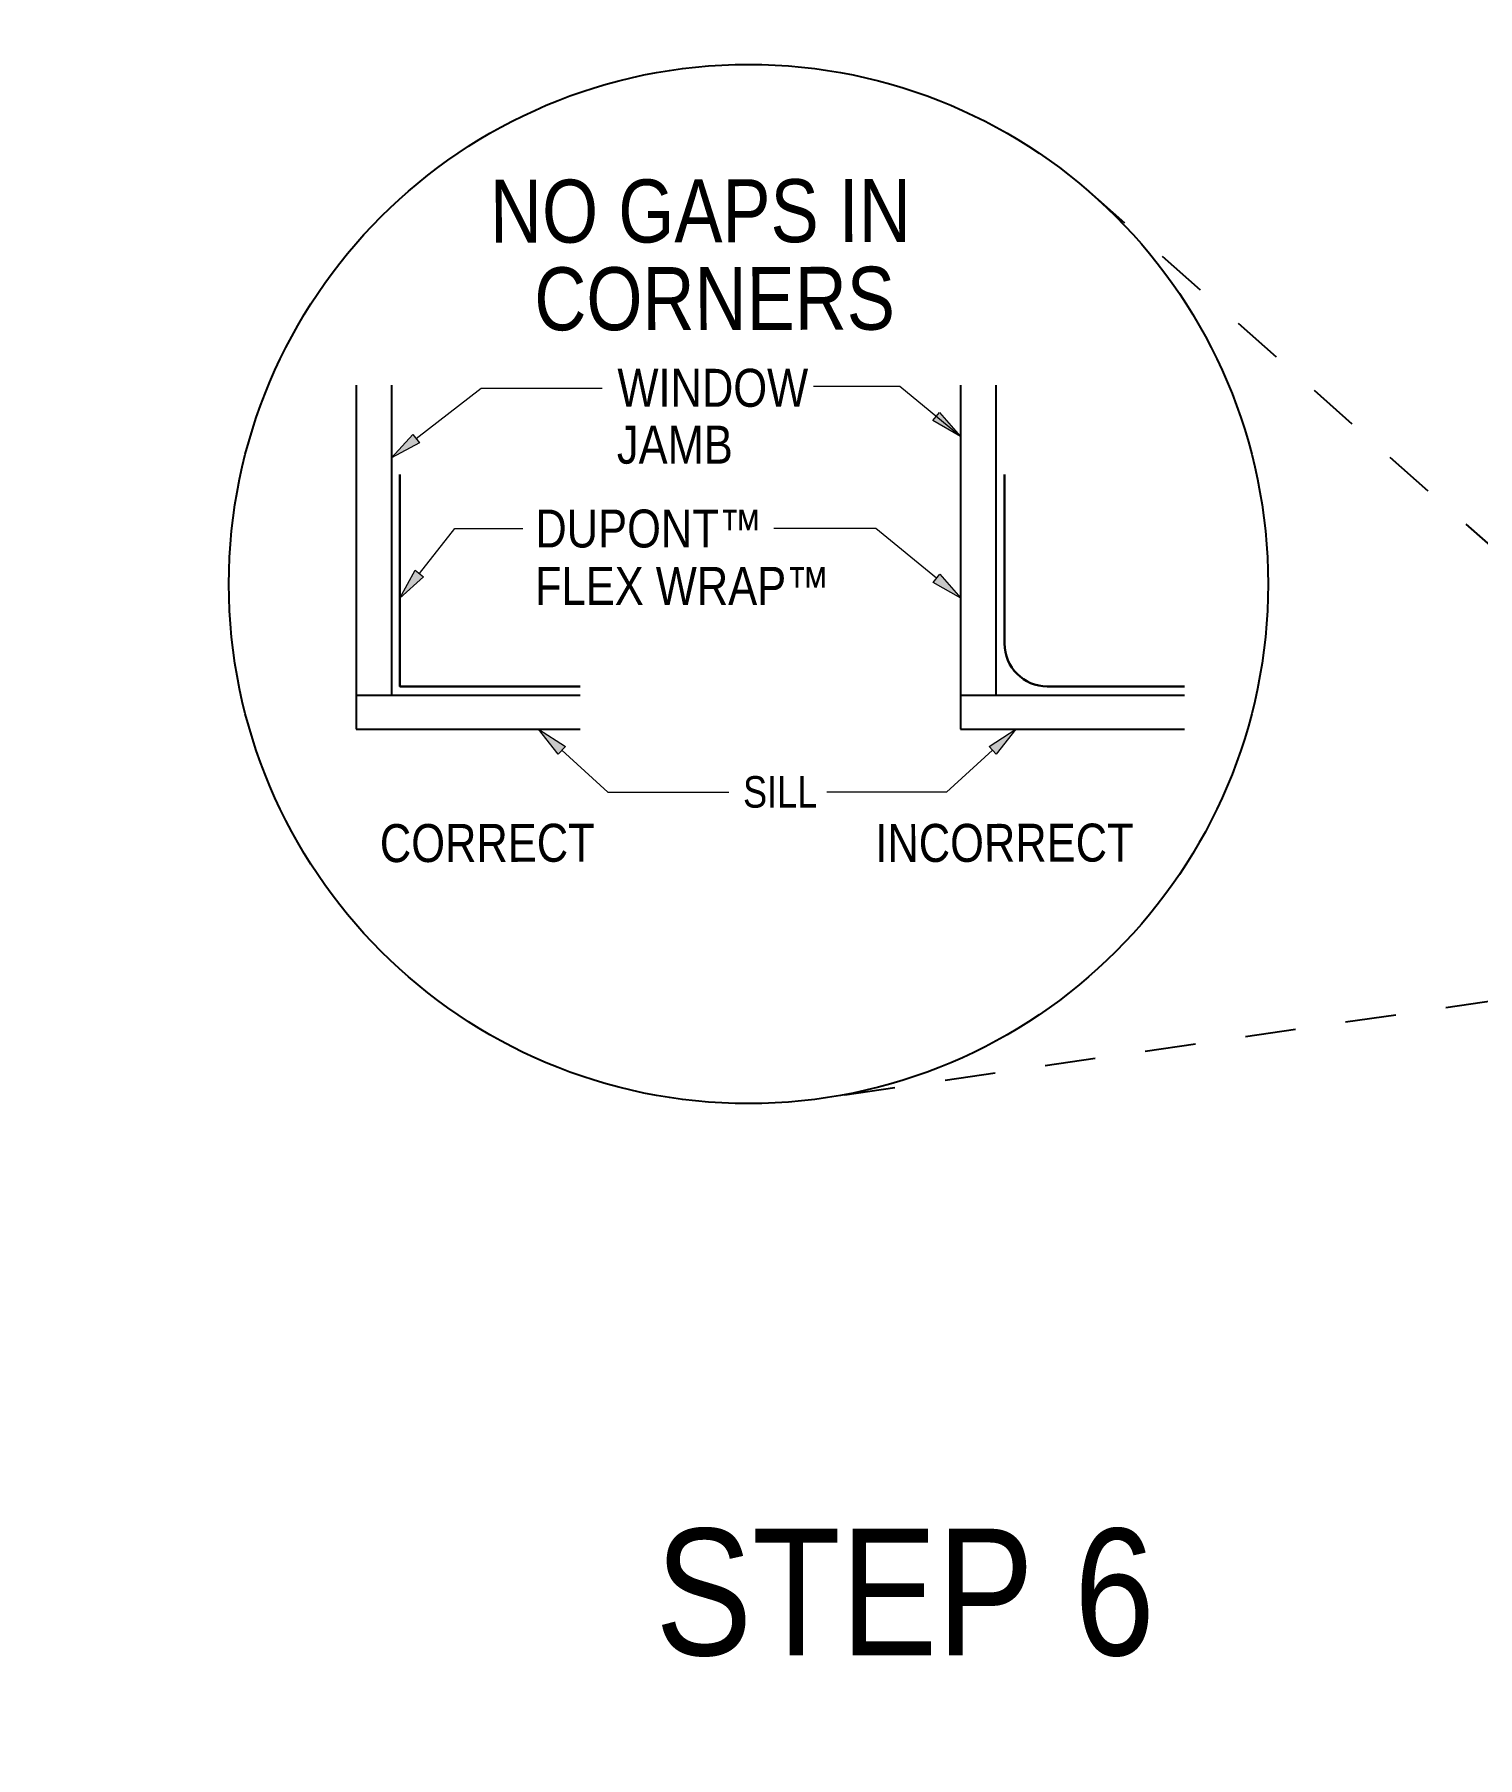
# Model space of a CAD drawing. Header units: inches. Extents: x -17.6 to 82.3, y -15.1 to 23.2.
# Drawn here: x 3.724 to 7.289, y 9.391 to 13.648 of the extents above; entities that cross this region are included whole.
import ezdxf

# ---------------------------------------------------------------- set-up
doc = ezdxf.new("R2010")
doc.units = ezdxf.units.IN
doc.header["$MEASUREMENT"] = 0
doc.linetypes.add('AI-Linetype-15', pattern=[0.25, 0.125, -0.125])
doc.linetypes.add('AI-Linetype-16', pattern=[0.25, 0.125, -0.125])
for name, color, linetype, lineweight in [('.ATI-TEXT', 7, 'Continuous', 0), ('G-ANNO-TTLB', 7, 'Continuous', 0), ('TYVEK', 7, 'Continuous', 0)]:
    doc.layers.add(name, color=color, linetype=linetype, lineweight=lineweight)

# ---------------------------------------------------------------- blocks, each defined once
blk = doc.blocks.new('Block_215')
at = {"layer": 'TYVEK', "char_height": 0.2, "attachment_point": 7}
for s, insert in [('\\C18;\\c0;\\FArial Narrow|b0|i0|c1;\\H0.093750;\\W1.000000;DUPONT™', (4.9612, 12.3791)), ('\\C18;\\c0;\\FArial Narrow|b0|i0|c1;\\H0.093750;\\W1.000000;FLEX WRAP™', (4.9603, 12.2386))]:
    blk.add_mtext(s, dxfattribs=dict(at, insert=insert))
blk = doc.blocks.new('Block_214')
at = {"layer": 'TYVEK', "true_color": 0x000000, "transparency": 33554687}
h = blk.add_hatch(color=18, dxfattribs=at)
h.dxf.hatch_style = 2
h.paths.add_polyline_path([(4.685, 12.308), (4.6267, 12.2549), (4.6646, 12.3241)])
at = {"layer": 'TYVEK', "color": 18, "lineweight": 0, "true_color": 0x000000}
for p, q in [((4.6748, 12.316), (4.7625, 12.4276)), ((4.7625, 12.4276), (4.9304, 12.4276))]:
    blk.add_line(p, q, dxfattribs=at)
at = {"layer": 'TYVEK'}
blk.add_lwpolyline([(4.685, 12.308), (4.6267, 12.2549), (4.6646, 12.3241), (4.6646, 12.3241)], close=True, dxfattribs=at)
blk.add_blockref('Block_215', (0, 0), dxfattribs=at)
blk = doc.blocks.new('Block_217')
at = {"layer": 'TYVEK', "char_height": 0.2, "attachment_point": 7}
for s, insert in [('\\C18;\\c0;\\FArial Narrow|b0|i0|c1;\\H0.093750;\\W1.000000;WINDOW', (5.164, 12.7267)), ('\\C18;\\c0;\\FArial Narrow|b0|i0|c1;\\H0.093750;\\W1.000000;JAMB', (5.1626, 12.5862))]:
    blk.add_mtext(s, dxfattribs=dict(at, insert=insert))
blk = doc.blocks.new('Block_216')
at = {"layer": 'TYVEK', "true_color": 0x000000, "transparency": 33554687}
h = blk.add_hatch(color=18, dxfattribs=at)
h.dxf.hatch_style = 2
h.paths.add_polyline_path([(4.6748, 12.6393), (4.6054, 12.6018), (4.6589, 12.6597)])
at = {"layer": 'TYVEK', "color": 18, "lineweight": 0, "true_color": 0x000000}
for p, q in [((4.6669, 12.6495), (4.8277, 12.7744)), ((4.8277, 12.7744), (5.1266, 12.7744))]:
    blk.add_line(p, q, dxfattribs=at)
at = {"layer": 'TYVEK'}
blk.add_lwpolyline([(4.6748, 12.6393), (4.6054, 12.6018), (4.6589, 12.6597), (4.6589, 12.6597)], close=True, dxfattribs=at)
blk.add_blockref('Block_217', (0, 0), dxfattribs=at)
blk = doc.blocks.new('Block_218')
at = {"layer": 'TYVEK', "true_color": 0x000000, "transparency": 33554687}
h = blk.add_hatch(color=18, dxfattribs=at)
h.dxf.hatch_style = 2
h.paths.add_polyline_path([(5.0179, 11.8697), (4.9689, 11.9315), (5.0353, 11.889)])
at = {"layer": 'TYVEK', "color": 18, "lineweight": 0, "true_color": 0x000000}
for p, q in [((5.0266, 11.8794), (5.1406, 11.7764)), ((5.1406, 11.7764), (5.4394, 11.7764))]:
    blk.add_line(p, q, dxfattribs=at)
at = {"layer": 'TYVEK'}
blk.add_lwpolyline([(5.0179, 11.8697), (4.9689, 11.9315), (5.0353, 11.889), (5.0353, 11.889)], close=True, dxfattribs=at)
at = {"layer": 'TYVEK', "insert": (5.4743, 11.7367), "char_height": 0.2, "attachment_point": 7}
blk.add_mtext('\\C18;\\c0;\\FArial Narrow|b0|i0|c1;\\H0.077795;\\W1.000000;SILL', dxfattribs=at)

msp = doc.modelspace()

# ---------------------------------------------------------------- hatches: boundary and pattern name
at = {"layer": 'G-ANNO-TTLB', "true_color": 0xff00ff, "transparency": 33554687}
h = msp.add_hatch(color=6, dxfattribs=at)
edge = h.paths.add_edge_path()
edge.add_spline(control_points=[(24.6253, -11.0625), (24.6253, -11.0625), (-16.0625, -11.0625), (-16.0625, -11.0625), (-16.0625, -11.0625), (-16.0625, 23.0625), (-16.0625, 23.0625), (-16.0625, 23.0625), (24.6253, 23.0625), (24.6253, 23.0625), (24.6253, 23.0625), (24.6253, -11.0625), (24.6253, -11.0625)], knot_values=[0, 0, 0, 0, 1, 1, 1, 2, 2, 2, 3, 3, 3, 4, 4, 4, 4], degree=3, periodic=0)
edge = h.paths.add_edge_path()
edge.add_spline(control_points=[(-15.9375, 22.9375), (-15.9375, 22.9375), (-15.9375, -10.9375), (-15.9375, -10.9375), (-15.9375, -10.9375), (24.5003, -10.9375), (24.5003, -10.9375), (24.5003, -10.9375), (24.5003, 22.9375), (24.5003, 22.9375), (24.5003, 22.9375), (-15.9375, 22.9375), (-15.9375, 22.9375)], knot_values=[0, 0, 0, 0, 1, 1, 1, 2, 2, 2, 3, 3, 3, 4, 4, 4, 4], degree=3, periodic=0)
edge.add_line((-15.9375, 22.9375), (-15.9375, 22.9375))
at = {"layer": 'TYVEK', "true_color": 0x000000, "transparency": 33554687}
h = msp.add_hatch(color=18, dxfattribs=at)
h.dxf.hatch_style = 2
h.paths.add_polyline_path([(5.9597, 12.714), (6.0115, 12.6546), (5.9432, 12.694)])
h = msp.add_hatch(color=18, dxfattribs=at)
h.dxf.hatch_style = 2
h.paths.add_polyline_path([(5.9601, 12.3143), (6.0119, 12.2549), (5.9436, 12.2943)])
h = msp.add_hatch(color=18, dxfattribs=at)
h.dxf.hatch_style = 2
h.paths.add_polyline_path([(6.082, 11.889), (6.1484, 11.9315), (6.0994, 11.8697)])

# ---------------------------------------------------------------- linework, layer by layer
at = {"layer": 'G-ANNO-TTLB'}
for points in [[(24.6253, -11.0625), (24.6253, -11.0625), (-16.0625, -11.0625), (-16.0625, -11.0625), (-16.0625, -11.0625), (-16.0625, 23.0625), (-16.0625, 23.0625), (-16.0625, 23.0625), (24.6253, 23.0625), (24.6253, 23.0625), (24.6253, 23.0625), (24.6253, -11.0625), (24.6253, -11.0625)], [(-15.9375, 22.9375), (-15.9375, 22.9375), (-15.9375, -10.9375), (-15.9375, -10.9375), (-15.9375, -10.9375), (24.5003, -10.9375), (24.5003, -10.9375), (24.5003, -10.9375), (24.5003, 22.9375), (24.5003, 22.9375), (24.5003, 22.9375), (-15.9375, 22.9375), (-15.9375, 22.9375)]]:
    msp.add_open_spline(points, degree=3, knots=[0, 0, 0, 0, 1, 1, 1, 2, 2, 2, 3, 3, 3, 4, 4, 4, 4], dxfattribs=at)
at = {"layer": 'TYVEK', "color": 18, "linetype": 'AI-Linetype-15', "lineweight": 25, "true_color": 0x000000}
msp.add_line((6.3225, 13.2652), (8.1189, 11.6796), dxfattribs=at)
at = {"layer": 'TYVEK', "color": 18, "lineweight": 25, "true_color": 0x000000}
for p, q in [((4.5182, 12.7811), (4.5182, 11.9315)), ((4.6054, 12.7811), (4.6054, 12.016)), ((6.0115, 12.7811), (6.0115, 11.9315)), ((6.0988, 12.7811), (6.0988, 12.016)), ((4.5182, 12.016), (5.0717, 12.016)), ((6.0115, 12.016), (6.5651, 12.016)), ((4.5182, 11.9315), (5.0717, 11.9315)), ((6.0115, 11.9315), (6.5651, 11.9315))]:
    msp.add_line(p, q, dxfattribs=at)
at = {"layer": 'TYVEK', "color": 18, "lineweight": 0, "true_color": 0x000000}
for p, q in [((5.8618, 12.7778), (5.648, 12.7778)), ((6.0115, 12.6546), (5.8618, 12.7778)), ((5.8021, 12.4276), (5.5502, 12.4276)), ((5.9518, 12.3043), (5.8021, 12.4276)), ((6.0907, 11.8794), (5.9768, 11.7764)), ((5.9768, 11.7764), (5.6811, 11.7764))]:
    msp.add_line(p, q, dxfattribs=at)
at = {"layer": 'TYVEK', "color": 18, "linetype": 'AI-Linetype-16', "lineweight": 25, "true_color": 0x000000}
msp.add_line((8.0762, 11.3692), (5.6669, 11.0193), dxfattribs=at)
at = {"layer": 'TYVEK'}
for points in [[(5.9597, 12.714), (6.0115, 12.6546), (5.9432, 12.694), (5.9432, 12.694)], [(5.9601, 12.3143), (6.0119, 12.2549), (5.9436, 12.2943), (5.9436, 12.2943)], [(6.082, 11.889), (6.1484, 11.9315), (6.0994, 11.8697), (6.0994, 11.8697)]]:
    msp.add_lwpolyline(points, close=True, dxfattribs=at)
at = {"layer": 'TYVEK', "color": 4, "lineweight": 30, "true_color": 0x00ffff}
msp.add_lwpolyline([(4.6267, 12.5611), (4.6267, 12.0373), (5.0717, 12.0373)], dxfattribs=at)
at = {"layer": 'TYVEK', "color": 18, "lineweight": 25, "true_color": 0x000000}
msp.add_circle((5.4878, 12.2902), 1.2835, dxfattribs=at)
at = {"layer": 'TYVEK', "color": 4, "lineweight": 30, "true_color": 0x00ffff}
msp.add_open_spline([(6.1201, 12.5611), (6.1201, 12.5611), (6.1201, 12.1431), (6.1201, 12.1431), (6.1201, 12.0847), (6.1675, 12.0373), (6.2259, 12.0373), (6.2259, 12.0373), (6.5651, 12.0373), (6.5651, 12.0373)], degree=3, knots=[0, 0, 0, 0, 1, 1, 1, 2, 2, 2, 3, 3, 3, 3], dxfattribs=at)

# ---------------------------------------------------------------- block references
at = {"layer": 'TYVEK'}
for name in ['Block_216', 'Block_214', 'Block_218']:
    msp.add_blockref(name, (0, 0), dxfattribs=at)

# ---------------------------------------------------------------- texts
at = {"layer": '.ATI-TEXT', "insert": (5.2579, 9.6395), "char_height": 0.2, "attachment_point": 7}
msp.add_mtext('\\C18;\\c0;\\FArial Narrow|b0|i0|c1;\\H0.312500;\\W1.000000;STEP 6', dxfattribs=at)
at = {"layer": 'TYVEK', "char_height": 0.2, "attachment_point": 7, "rotation": 0.1123}
for s, insert in [('\\C18;\\c0;\\FArial Narrow|b0|i0|c1;\\H0.155588;\\W0.999992;NO GAPS IN', (4.8491, 13.1309)), ('\\C18;\\c0;\\FArial Narrow|b0|i0|c1;\\H0.155588;\\W0.999992;CORNERS', (4.9587, 12.9146)), ('\\C18;\\c0;\\FArial Narrow|b0|i0|c1;\\H0.093749;\\W0.999992;CORRECT', (4.5771, 11.6019)), ('\\C18;\\c0;\\FArial Narrow|b0|i0|c1;\\H0.093749;\\W0.999992;INCORRECT', (5.801, 11.6021))]:
    msp.add_mtext(s, dxfattribs=dict(at, insert=insert))

doc.saveas('drawing.dxf')
